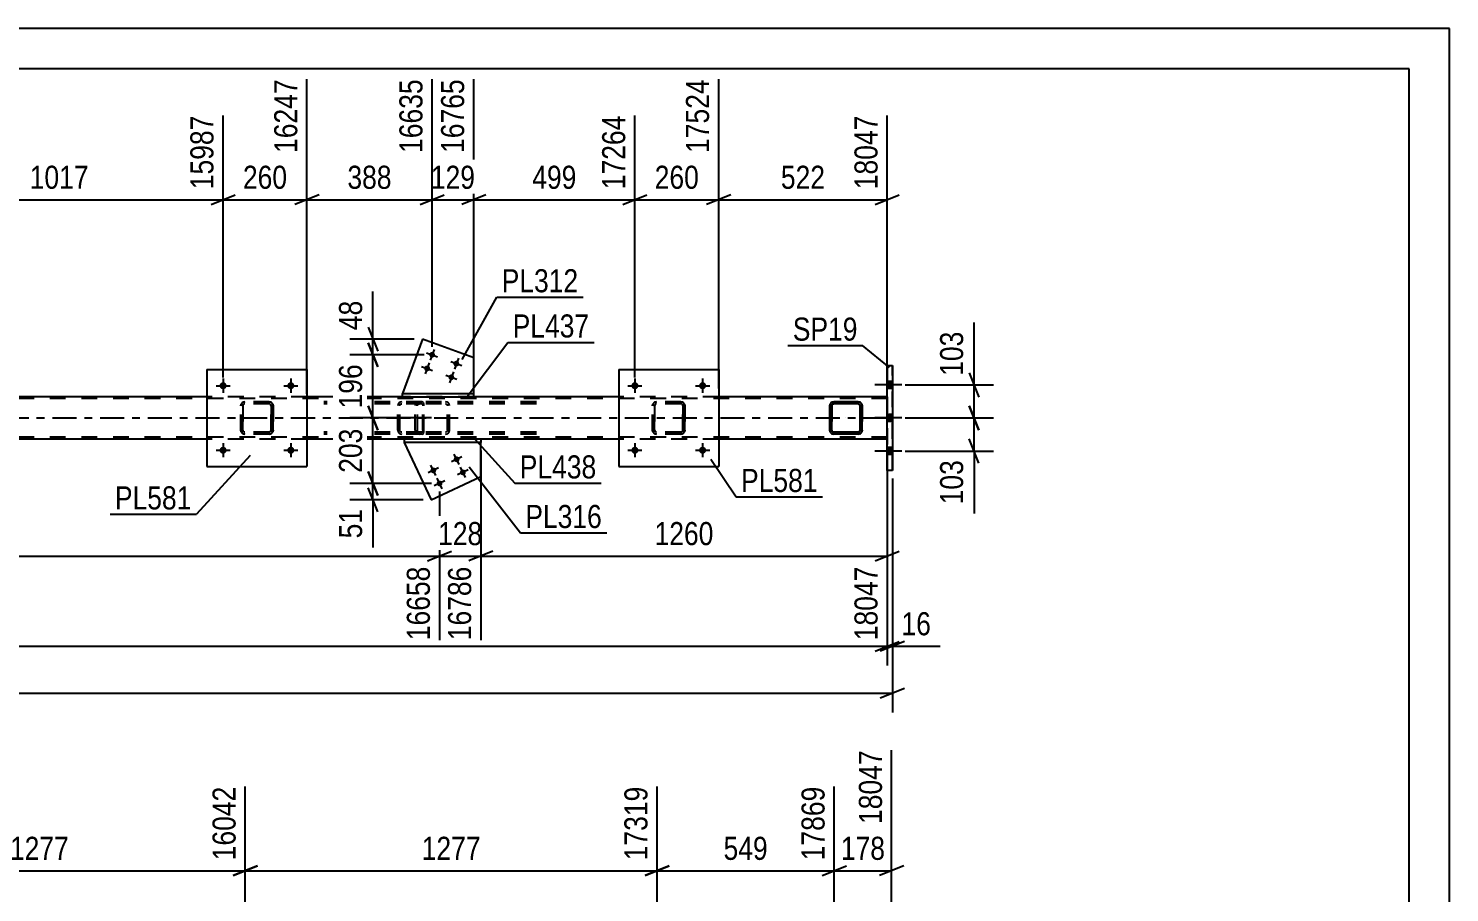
# Model space of a CAD drawing. Header units: millimetres. Extents: x 0 to 841, y 0 to 594.
# Drawn here: x 664.7 to 841, y 486.8 to 594 of the extents above; entities that cross this region are included whole.
import ezdxf

# ---------------------------------------------------------------- set-up
doc = ezdxf.new("R2010")
doc.units = ezdxf.units.MM
doc.linetypes.add('DXK_LINE_DOT2', pattern=[3.9198, 1.9599, -1.9599])
doc.linetypes.add('DXK_LINE_DOT3', pattern=[5.9187, 2.979, -0.9799, 0.9799, -0.9799])
doc.styles.add('Arial Narrow', font='ARIALN.TTF', dxfattribs={"height": 0.2})

# ---------------------------------------------------------------- blocks, each defined once
blk = doc.blocks.new('Unknown-318887959-1135')
at = {"color": 5, "linetype": 'Continuous'}
for p, q in [((841, 594), (0, 594)), ((841, 0), (841, 594)), ((836, 589), (5, 589)), ((836, 5), (836, 589))]:
    blk.add_line(p, q, dxfattribs=at)
blk = doc.blocks.new('Bolt-318887959-5600 - 5512')
at = {"linetype": 'Continuous'}
for points in [[(689.3, 549.69, -1), (688.42, 549.69, -1)], [(697.7, 549.69, -1), (696.82, 549.69, -1)]]:
    blk.add_hatch(color=1, dxfattribs=at).paths.add_polyline_path(points)
at = {"color": 1, "linetype": 'Continuous'}
for p, q in [((688.86, 550.57), (688.86, 548.81)), ((697.26, 550.57), (697.26, 548.81)), ((687.98, 549.69), (689.74, 549.69)), ((696.38, 549.69), (698.14, 549.69))]:
    blk.add_line(p, q, dxfattribs=at)
blk = doc.blocks.new('Bolt-318887959-5550 - 5512')
at = {"linetype": 'Continuous'}
for points in [[(714.61, 539.04, -1), (715.26, 539.35, -1)], [(717.5, 540.41, -1), (718.16, 540.72, -1)], [(715.38, 537.42, -1), (716.03, 537.73, -1)], [(718.28, 538.79, -1), (718.93, 539.1, -1)]]:
    blk.add_hatch(color=1, dxfattribs=at).paths.add_polyline_path(points)
at = {"color": 1, "linetype": 'Continuous'}
for p, q in [((718.14, 539.92), (717.52, 541.22)), ((715.59, 539.51), (714.29, 538.89)), ((715.25, 538.55), (714.63, 539.85)), ((718.48, 540.88), (717.18, 540.26)), ((718.91, 538.29), (718.29, 539.59)), ((716.36, 537.88), (715.06, 537.26)), ((716.02, 536.92), (715.4, 538.22)), ((719.25, 539.25), (717.95, 538.63))]:
    blk.add_line(p, q, dxfattribs=at)
blk = doc.blocks.new('Part-318887959-5523 - 5512')
at = {"color": 2, "linetype": 'Continuous'}
for p, q in [((635.78, 548.33), (608.5, 548.33)), ((686.86, 548.33), (648.18, 548.33)), ((711.12, 548.33), (699.26, 548.33)), ((737.94, 548.33), (719.96, 548.33)), ((771.24, 548.33), (750.34, 548.33)), ((635.78, 543.05), (608.5, 543.05)), ((686.86, 543.05), (648.18, 543.05)), ((711.31, 543.05), (699.26, 543.05)), ((737.94, 543.05), (720.83, 543.05)), ((771.24, 543.05), (750.34, 543.05))]:
    blk.add_line(p, q, dxfattribs=at)
at = {"color": 7, "linetype": 'DXK_LINE_DOT2'}
for p, q in [((608.5, 543.05), (608.5, 548.33)), ((648.18, 548.33), (635.78, 548.33)), ((699.26, 548.33), (686.86, 548.33)), ((719.96, 548.33), (711.12, 548.33)), ((750.34, 548.33), (737.94, 548.33)), ((771.24, 543.05), (771.24, 548.33)), ((771.24, 548.33), (771.24, 548.33)), ((771.24, 548.33), (771.24, 543.05)), ((771.24, 548.09), (608.5, 548.09)), ((771.24, 548.09), (771.24, 548.09)), ((771.24, 543.29), (608.5, 543.29)), ((648.18, 543.05), (635.78, 543.05)), ((699.26, 543.05), (686.86, 543.05)), ((720.83, 543.05), (711.31, 543.05)), ((750.34, 543.05), (737.94, 543.05)), ((771.24, 543.29), (771.24, 543.29)), ((771.24, 543.05), (771.24, 543.05))]:
    blk.add_line(p, q, dxfattribs=at)
at = {"color": 7, "linetype": 'DXK_LINE_DOT3'}
blk.add_line((608.5, 545.69), (771.24, 545.69), dxfattribs=at)
blk = doc.blocks.new('Part-318887959-5549 - 5512')
at = {"color": 2, "linetype": 'Continuous'}
for p, q in [((737.94, 551.69), (737.94, 539.69)), ((737.94, 551.69), (750.34, 551.69)), ((750.34, 551.69), (750.34, 539.69)), ((737.94, 539.69), (750.34, 539.69))]:
    blk.add_line(p, q, dxfattribs=at)
blk = doc.blocks.new('Part-318887959-5555 - 5512')
at = {"color": 2, "linetype": 'Continuous'}
for p, q in [((720.83, 543.05), (711.31, 543.05)), ((711.31, 543.05), (711.31, 542.65)), ((720.83, 543.05), (720.83, 542.65)), ((720.83, 542.65), (711.31, 542.65))]:
    blk.add_line(p, q, dxfattribs=at)
blk = doc.blocks.new('Part-318887959-5560 - 5512')
at = {"color": 2, "linetype": 'Continuous'}
for p, q in [((711.31, 542.65), (714.68, 535.54)), ((720.83, 538.45), (720.83, 542.65)), ((714.68, 535.54), (720.83, 538.45))]:
    blk.add_line(p, q, dxfattribs=at)
at = {"color": 7, "linetype": 'DXK_LINE_DOT2'}
blk.add_line((720.83, 542.65), (711.31, 542.65), dxfattribs=at)
blk = doc.blocks.new('Bolt-318887959-5561 - 5512')
at = {"linetype": 'Continuous'}
for points in [[(715.12, 553.4, -1), (714.45, 553.65, -1)], [(714.51, 551.71, -1), (713.83, 551.96, -1)], [(718.13, 552.31, -1), (717.45, 552.55, -1)], [(717.51, 550.62, -1), (716.84, 550.86, -1)]]:
    blk.add_hatch(color=1, dxfattribs=at).paths.add_polyline_path(points)
at = {"color": 1, "linetype": 'Continuous'}
for p, q in [((714.11, 553.77), (715.46, 553.28)), ((715.03, 554.2), (714.54, 552.85)), ((713.49, 552.08), (714.85, 551.59)), ((714.42, 552.51), (713.92, 551.16)), ((717.12, 552.68), (718.47, 552.18)), ((718.04, 553.11), (717.55, 551.75)), ((716.5, 550.99), (717.85, 550.49)), ((717.42, 551.42), (716.93, 550.06))]:
    blk.add_line(p, q, dxfattribs=at)
blk = doc.blocks.new('Part-318887959-5683 - 5512')
at = {"color": 2, "linetype": 'Continuous'}
for p, q in [((711.12, 548.33), (711.12, 548.73)), ((711.12, 548.73), (719.96, 548.73)), ((711.12, 548.33), (719.96, 548.33)), ((719.96, 548.33), (719.96, 548.73))]:
    blk.add_line(p, q, dxfattribs=at)
blk = doc.blocks.new('Part-318887959-5566 - 5512')
at = {"color": 2, "linetype": 'Continuous'}
for p, q in [((713.58, 555.46), (711.12, 548.73)), ((719.96, 553.13), (713.58, 555.46)), ((719.96, 548.73), (719.96, 553.13))]:
    blk.add_line(p, q, dxfattribs=at)
at = {"color": 7, "linetype": 'DXK_LINE_DOT2'}
blk.add_line((711.12, 548.73), (719.96, 548.73), dxfattribs=at)
blk = doc.blocks.new('Part-318887959-5715 - 5512')
at = {"color": 2, "linetype": 'Continuous'}
for p, q in [((771.24, 552.19), (771.24, 552.19)), ((771.24, 552.19), (771.88, 552.19)), ((771.24, 539.19), (771.24, 552.19)), ((771.88, 552.19), (771.88, 539.19)), ((771.24, 539.19), (771.24, 539.19)), ((771.88, 539.19), (771.24, 539.19))]:
    blk.add_line(p, q, dxfattribs=at)
at = {"color": 7, "linetype": 'DXK_LINE_DOT2'}
for p, q in [((771.24, 552.19), (771.24, 539.19)), ((771.88, 539.19), (771.88, 552.19))]:
    blk.add_line(p, q, dxfattribs=at)
blk = doc.blocks.new('Bolt-318887959-5601 - 5512')
at = {"linetype": 'Continuous'}
for points in [[(689.3, 541.69, -1), (688.42, 541.69, -1)], [(697.7, 541.69, -1), (696.82, 541.69, -1)]]:
    blk.add_hatch(color=1, dxfattribs=at).paths.add_polyline_path(points)
at = {"color": 1, "linetype": 'Continuous'}
for p, q in [((687.98, 541.69), (689.74, 541.69)), ((688.86, 542.57), (688.86, 540.81)), ((696.38, 541.69), (698.14, 541.69)), ((697.26, 542.57), (697.26, 540.81))]:
    blk.add_line(p, q, dxfattribs=at)
blk = doc.blocks.new('Bolt-318887959-5606 - 5512')
at = {"linetype": 'Continuous'}
for points in [[(740.38, 549.69, -1), (739.5, 549.69, -1)], [(748.78, 549.69, -1), (747.9, 549.69, -1)]]:
    blk.add_hatch(color=1, dxfattribs=at).paths.add_polyline_path(points)
at = {"color": 1, "linetype": 'Continuous'}
for p, q in [((739.94, 550.57), (739.94, 548.81)), ((748.34, 550.57), (748.34, 548.81)), ((739.06, 549.69), (740.82, 549.69)), ((747.46, 549.69), (749.22, 549.69))]:
    blk.add_line(p, q, dxfattribs=at)
blk = doc.blocks.new('Bolt-318887959-5607 - 5512')
at = {"linetype": 'Continuous'}
for points in [[(740.38, 541.69, -1), (739.5, 541.69, -1)], [(748.78, 541.69, -1), (747.9, 541.69, -1)]]:
    blk.add_hatch(color=1, dxfattribs=at).paths.add_polyline_path(points)
at = {"color": 1, "linetype": 'Continuous'}
for p, q in [((739.06, 541.69), (740.82, 541.69)), ((739.94, 542.57), (739.94, 540.81)), ((747.46, 541.69), (749.22, 541.69)), ((748.34, 542.57), (748.34, 540.81))]:
    blk.add_line(p, q, dxfattribs=at)
blk = doc.blocks.new('Part-318887959-5660 - 5512')
at = {"color": 7, "linetype": 'DXK_LINE_DOT2'}
for p, q in [((742.14, 547.21), (742.18, 547.4)), ((742.18, 547.4), (742.14, 547.21)), ((742.14, 544.17), (742.14, 547.21)), ((742.14, 547.21), (742.14, 547.21)), ((742.14, 544.17), (742.14, 547.21)), ((742.38, 547.21), (742.4, 547.3)), ((742.4, 547.3), (742.38, 547.21)), ((742.38, 544.17), (742.38, 547.21)), ((742.38, 547.21), (742.38, 547.21)), ((742.38, 547.21), (742.38, 544.17)), ((742.4, 547.3), (742.45, 547.38)), ((742.45, 547.38), (742.4, 547.3)), ((742.44, 547.66), (742.62, 547.69)), ((742.62, 547.69), (742.44, 547.66)), ((742.53, 547.43), (742.45, 547.38)), ((742.62, 547.45), (742.53, 547.43)), ((745.66, 547.69), (742.62, 547.69)), ((745.66, 547.45), (742.62, 547.45)), ((745.66, 547.69), (745.85, 547.66)), ((745.85, 547.66), (745.66, 547.69)), ((745.75, 547.43), (745.66, 547.45)), ((745.75, 547.43), (745.83, 547.38)), ((745.83, 547.38), (745.88, 547.3)), ((745.88, 547.3), (745.83, 547.38)), ((745.88, 547.3), (745.9, 547.21)), ((745.9, 547.21), (745.88, 547.3)), ((745.9, 544.17), (745.9, 547.21)), ((745.9, 547.21), (745.9, 547.21)), ((745.9, 547.21), (745.9, 544.17)), ((746.11, 547.4), (746.14, 547.21)), ((746.14, 547.21), (746.11, 547.4)), ((746.14, 544.17), (746.14, 547.21)), ((746.14, 547.21), (746.14, 547.21)), ((746.14, 547.21), (746.14, 544.17)), ((742.14, 544.17), (742.14, 544.17)), ((742.18, 543.99), (742.14, 544.17)), ((742.14, 544.17), (742.18, 543.99)), ((742.38, 544.17), (742.38, 544.17)), ((742.4, 544.08), (742.38, 544.17)), ((742.38, 544.17), (742.4, 544.08)), ((742.45, 544), (742.4, 544.08)), ((742.4, 544.08), (742.45, 544)), ((742.62, 543.69), (742.44, 543.73)), ((742.44, 543.73), (742.62, 543.69)), ((742.53, 543.95), (742.45, 544)), ((742.62, 543.93), (742.53, 543.95)), ((745.66, 543.93), (742.62, 543.93)), ((745.66, 543.69), (742.62, 543.69)), ((745.75, 543.95), (745.66, 543.93)), ((745.85, 543.73), (745.66, 543.69)), ((745.66, 543.69), (745.85, 543.73)), ((745.83, 544), (745.75, 543.95)), ((745.88, 544.08), (745.83, 544)), ((745.83, 544), (745.88, 544.08)), ((745.9, 544.17), (745.88, 544.08)), ((745.88, 544.08), (745.9, 544.17)), ((745.9, 544.17), (745.9, 544.17)), ((746.14, 544.17), (746.11, 543.99)), ((746.11, 543.99), (746.14, 544.17)), ((746.14, 544.17), (746.14, 544.17))]:
    blk.add_line(p, q, dxfattribs=at)
for centre, start, end in [((742.62, 547.21), 112.5, 157.5), ((742.62, 547.21), 112.5, 157.5), ((745.66, 547.21), 22.5, 67.5), ((745.66, 547.21), 22.5, 67.5), ((742.62, 544.17), 202.5, 247.5), ((742.62, 544.17), 202.5, 247.5), ((745.66, 544.17), 292.5, 337.5), ((745.66, 544.17), 292.5, 337.5)]:
    blk.add_arc(centre, 0.48, start, end, dxfattribs=at)
blk = doc.blocks.new('Part-318887959-5665 - 5512')
at = {"color": 2, "linetype": 'Continuous'}
for p, q in [((686.86, 551.69), (686.86, 539.69)), ((686.86, 551.69), (699.26, 551.69)), ((699.26, 551.69), (699.26, 539.69)), ((686.86, 539.69), (699.26, 539.69))]:
    blk.add_line(p, q, dxfattribs=at)
blk = doc.blocks.new('Part-318887959-5666 - 5512')
at = {"color": 7, "linetype": 'DXK_LINE_DOT2'}
for p, q in [((691.06, 547.21), (691.1, 547.4)), ((691.1, 547.4), (691.06, 547.21)), ((691.06, 544.17), (691.06, 547.21)), ((691.06, 547.21), (691.06, 547.21)), ((691.06, 544.17), (691.06, 547.21)), ((691.3, 547.21), (691.32, 547.3)), ((691.32, 547.3), (691.3, 547.21)), ((691.3, 544.17), (691.3, 547.21)), ((691.3, 547.21), (691.3, 547.21)), ((691.3, 547.21), (691.3, 544.17)), ((691.32, 547.3), (691.37, 547.38)), ((691.37, 547.38), (691.32, 547.3)), ((691.36, 547.66), (691.54, 547.69)), ((691.54, 547.69), (691.36, 547.66)), ((691.45, 547.43), (691.37, 547.38)), ((691.54, 547.45), (691.45, 547.43)), ((694.58, 547.69), (691.54, 547.69)), ((694.58, 547.45), (691.54, 547.45)), ((694.58, 547.69), (694.77, 547.66)), ((694.77, 547.66), (694.58, 547.69)), ((694.67, 547.43), (694.58, 547.45)), ((694.67, 547.43), (694.75, 547.38)), ((694.75, 547.38), (694.8, 547.3)), ((694.8, 547.3), (694.75, 547.38)), ((694.8, 547.3), (694.82, 547.21)), ((694.82, 547.21), (694.8, 547.3)), ((694.82, 544.17), (694.82, 547.21)), ((694.82, 547.21), (694.82, 547.21)), ((694.82, 547.21), (694.82, 544.17)), ((695.03, 547.4), (695.06, 547.21)), ((695.06, 547.21), (695.03, 547.4)), ((695.06, 544.17), (695.06, 547.21)), ((695.06, 547.21), (695.06, 547.21)), ((695.06, 547.21), (695.06, 544.17)), ((691.06, 544.17), (691.06, 544.17)), ((691.1, 543.99), (691.06, 544.17)), ((691.06, 544.17), (691.1, 543.99)), ((691.3, 544.17), (691.3, 544.17)), ((691.32, 544.08), (691.3, 544.17)), ((691.3, 544.17), (691.32, 544.08)), ((691.37, 544), (691.32, 544.08)), ((691.32, 544.08), (691.37, 544)), ((691.54, 543.69), (691.36, 543.73)), ((691.36, 543.73), (691.54, 543.69)), ((691.45, 543.95), (691.37, 544)), ((691.54, 543.93), (691.45, 543.95)), ((694.58, 543.93), (691.54, 543.93)), ((694.58, 543.69), (691.54, 543.69)), ((694.67, 543.95), (694.58, 543.93)), ((694.77, 543.73), (694.58, 543.69)), ((694.58, 543.69), (694.77, 543.73)), ((694.75, 544), (694.67, 543.95)), ((694.8, 544.08), (694.75, 544)), ((694.75, 544), (694.8, 544.08)), ((694.82, 544.17), (694.8, 544.08)), ((694.8, 544.08), (694.82, 544.17)), ((694.82, 544.17), (694.82, 544.17)), ((695.06, 544.17), (695.03, 543.99)), ((695.03, 543.99), (695.06, 544.17)), ((695.06, 544.17), (695.06, 544.17))]:
    blk.add_line(p, q, dxfattribs=at)
at = {"color": 7, "linetype": 'DXK_LINE_DOT3'}
blk.add_line((693.06, 545.69), (693.06, 545.69), dxfattribs=at)
at = {"color": 7, "linetype": 'DXK_LINE_DOT2'}
for centre, start, end in [((691.54, 547.21), 112.5, 157.5), ((691.54, 547.21), 112.5, 157.5), ((694.58, 547.21), 22.5, 67.5), ((694.58, 547.21), 22.5, 67.5), ((691.54, 544.17), 202.5, 247.5), ((691.54, 544.17), 202.5, 247.5), ((694.58, 544.17), 292.5, 337.5), ((694.58, 544.17), 292.5, 337.5)]:
    blk.add_arc(centre, 0.48, start, end, dxfattribs=at)
blk = doc.blocks.new('Part-318887959-5684 - 5512')
at = {"color": 2, "linetype": 'Continuous'}
for p, q in [((764.16, 547.39), (764.12, 547.21)), ((764.12, 544.17), (764.12, 547.21)), ((764.12, 547.21), (764.12, 547.21)), ((764.36, 547.21), (764.38, 547.3)), ((764.36, 544.17), (764.36, 547.21)), ((764.36, 547.21), (764.36, 547.21)), ((764.38, 547.3), (764.43, 547.38)), ((764.6, 547.69), (764.41, 547.65)), ((764.43, 547.38), (764.51, 547.43)), ((764.51, 547.43), (764.6, 547.45)), ((767.64, 547.69), (764.6, 547.69)), ((767.64, 547.45), (764.6, 547.45)), ((767.82, 547.65), (767.64, 547.69)), ((767.64, 547.45), (767.73, 547.43)), ((767.73, 547.43), (767.81, 547.38)), ((767.81, 547.38), (767.86, 547.3)), ((767.86, 547.3), (767.88, 547.21)), ((767.88, 544.17), (767.88, 547.21)), ((767.88, 547.21), (767.88, 547.21)), ((768.12, 547.21), (768.08, 547.39)), ((768.12, 544.17), (768.12, 547.21)), ((768.12, 547.21), (768.12, 547.21)), ((764.12, 544.17), (764.12, 544.17)), ((764.12, 544.17), (764.16, 543.98)), ((764.36, 544.17), (764.36, 544.17)), ((764.38, 544.07), (764.36, 544.17)), ((764.43, 544), (764.38, 544.07)), ((764.41, 543.72), (764.6, 543.69)), ((764.51, 543.95), (764.43, 544)), ((764.6, 543.93), (764.51, 543.95)), ((767.64, 543.93), (764.6, 543.93)), ((767.64, 543.69), (764.6, 543.69)), ((767.73, 543.95), (767.64, 543.93)), ((767.64, 543.69), (767.82, 543.72)), ((767.81, 544), (767.73, 543.95)), ((767.86, 544.07), (767.81, 544)), ((767.88, 544.17), (767.86, 544.07)), ((767.88, 544.17), (767.88, 544.17)), ((768.08, 543.98), (768.12, 544.17)), ((768.12, 544.17), (768.12, 544.17))]:
    blk.add_line(p, q, dxfattribs=at)
at = {"color": 7, "linetype": 'DXK_LINE_DOT2'}
for p, q in [((764.12, 547.21), (764.16, 547.39)), ((764.12, 544.17), (764.12, 547.21)), ((764.38, 547.3), (764.36, 547.21)), ((764.36, 547.21), (764.36, 544.17)), ((764.43, 547.38), (764.38, 547.3)), ((764.41, 547.65), (764.6, 547.69)), ((764.51, 547.43), (764.43, 547.38)), ((764.51, 547.43), (764.51, 547.43)), ((767.64, 547.69), (767.82, 547.65)), ((767.64, 547.45), (767.64, 547.45)), ((767.81, 547.38), (767.73, 547.43)), ((767.86, 547.3), (767.81, 547.38)), ((767.88, 547.21), (767.86, 547.3)), ((767.88, 547.21), (767.88, 544.17)), ((768.08, 547.39), (768.12, 547.21)), ((768.12, 547.21), (768.12, 544.17)), ((764.16, 543.98), (764.12, 544.17)), ((764.36, 544.17), (764.38, 544.07)), ((764.38, 544.07), (764.43, 544)), ((764.6, 543.69), (764.41, 543.72)), ((764.43, 544), (764.51, 543.95)), ((764.51, 543.95), (764.51, 543.95)), ((767.64, 543.93), (767.64, 543.93)), ((767.82, 543.72), (767.64, 543.69)), ((767.73, 543.95), (767.81, 544)), ((767.81, 544), (767.86, 544.07)), ((767.86, 544.07), (767.88, 544.17)), ((768.12, 544.17), (768.08, 543.98))]:
    blk.add_line(p, q, dxfattribs=at)
at = {"color": 7, "linetype": 'DXK_LINE_DOT3'}
blk.add_line((766.12, 545.69), (766.12, 545.69), dxfattribs=at)
at = {"color": 2, "linetype": 'Continuous'}
for centre, start, end in [((764.6, 547.21), 112.5, 157.5), ((767.64, 547.21), 22.5, 67.5), ((764.6, 544.17), 202.5, 247.5), ((767.64, 544.17), 292.5, 337.5)]:
    blk.add_arc(centre, 0.48, start, end, dxfattribs=at)
at = {"color": 7, "linetype": 'DXK_LINE_DOT2'}
for centre, start, end in [((764.6, 547.21), 112.5, 157.5), ((767.64, 547.21), 22.5, 67.5), ((764.6, 544.17), 202.5, 247.5), ((767.64, 544.17), 292.5, 337.5)]:
    blk.add_arc(centre, 0.48, start, end, dxfattribs=at)
blk = doc.blocks.new('Part-318887959-5729 - 5512')
at = {"color": 7, "linetype": 'DXK_LINE_DOT2'}
for p, q in [((713.51, 547.69), (701.36, 547.69)), ((713.51, 547.45), (701.36, 547.45)), ((710.56, 547.4), (710.52, 547.21)), ((710.52, 544.17), (710.52, 547.21)), ((710.77, 547.21), (710.79, 547.3)), ((710.77, 544.17), (710.77, 547.21)), ((710.79, 547.3), (710.84, 547.38)), ((711.02, 547.69), (710.83, 547.66)), ((710.84, 547.38), (710.93, 547.43)), ((710.93, 547.43), (711.02, 547.45)), ((712.7, 547.45), (712.7, 547.69)), ((713.62, 547.66), (713.51, 547.69)), ((713.51, 547.45), (713.56, 547.43)), ((713.56, 547.43), (713.61, 547.38)), ((713.61, 547.38), (713.64, 547.3)), ((713.7, 547.55), (713.62, 547.66)), ((713.64, 547.3), (713.65, 547.21)), ((713.65, 544.17), (713.65, 547.21)), ((713.76, 547.4), (713.7, 547.55)), ((713.78, 547.21), (713.76, 547.4)), ((713.78, 544.17), (713.78, 547.21)), ((713.51, 543.93), (701.36, 543.93)), ((713.51, 543.69), (701.36, 543.69)), ((710.52, 544.17), (710.56, 543.99)), ((710.79, 544.08), (710.77, 544.17)), ((710.84, 544), (710.79, 544.08)), ((710.83, 543.73), (711.02, 543.69)), ((710.93, 543.95), (710.84, 544)), ((711.02, 543.93), (710.93, 543.95)), ((712.7, 543.69), (712.7, 543.93)), ((713.56, 543.95), (713.51, 543.93)), ((713.51, 543.69), (713.62, 543.73)), ((713.61, 544), (713.56, 543.95)), ((713.64, 544.08), (713.61, 544)), ((713.62, 543.73), (713.7, 543.83)), ((713.65, 544.17), (713.64, 544.08)), ((713.7, 543.83), (713.76, 543.99)), ((713.76, 543.99), (713.78, 544.17))]:
    blk.add_line(p, q, dxfattribs=at)
for centre, start, end in [((711.01, 547.2), 111.1941, 156.1506), ((711.01, 544.19), 203.8494, 248.8059)]:
    blk.add_arc(centre, 0.492, start, end, dxfattribs=at)
blk = doc.blocks.new('Part-318887959-5731 - 5512')
at = {"color": 7, "linetype": 'DXK_LINE_DOT2'}
for p, q in [((712.74, 547.4), (712.7, 547.21)), ((712.7, 544.17), (712.7, 547.21)), ((712.96, 547.21), (712.98, 547.3)), ((712.96, 544.17), (712.96, 547.21)), ((712.98, 547.3), (713.03, 547.38)), ((713.21, 547.69), (713.02, 547.66)), ((713.03, 547.38), (713.11, 547.43)), ((713.11, 547.43), (713.21, 547.45)), ((727.73, 547.69), (713.21, 547.69)), ((727.73, 547.45), (713.21, 547.45)), ((716.64, 547.66), (716.45, 547.69)), ((716.45, 547.45), (716.55, 547.43)), ((716.55, 547.43), (716.63, 547.38)), ((716.63, 547.38), (716.68, 547.3)), ((716.68, 547.3), (716.7, 547.21)), ((716.7, 544.17), (716.7, 547.21)), ((716.96, 547.21), (716.92, 547.4)), ((716.96, 544.17), (716.96, 547.21)), ((712.7, 544.17), (712.74, 543.99)), ((712.98, 544.08), (712.96, 544.17)), ((713.03, 544), (712.98, 544.08)), ((713.02, 543.73), (713.21, 543.69)), ((713.11, 543.95), (713.03, 544)), ((713.21, 543.93), (713.11, 543.95)), ((727.73, 543.93), (713.21, 543.93)), ((727.73, 543.69), (713.21, 543.69)), ((716.55, 543.95), (716.45, 543.93)), ((716.45, 543.69), (716.64, 543.73)), ((716.63, 544), (716.55, 543.95)), ((716.68, 544.08), (716.63, 544)), ((716.7, 544.17), (716.68, 544.08)), ((716.92, 543.99), (716.96, 544.17))]:
    blk.add_line(p, q, dxfattribs=at)
for centre, start, end in [((713.19, 547.19), 110.7583, 155.68), ((716.47, 547.19), 24.32, 69.2417), ((713.19, 544.19), 204.32, 249.2417), ((716.47, 544.19), 290.7583, 335.68)]:
    blk.add_arc(centre, 0.496, start, end, dxfattribs=at)
blk = doc.blocks.new('Bolt-318887959-5775 - 5512')
at = {"linetype": 'Continuous'}
for points in [[(771.88, 549.35), (771.88, 550.23), (771.24, 550.23), (771.24, 549.35)], [(771.88, 549.35), (771.88, 550.23), (771.24, 550.23), (771.24, 549.35)], [(771.88, 549.35), (771.88, 550.23), (771.24, 550.23), (771.24, 549.35)], [(771.88, 545.25), (771.88, 546.13), (771.24, 546.13), (771.24, 545.25)], [(771.88, 545.25), (771.88, 546.13), (771.24, 546.13), (771.24, 545.25)], [(771.88, 541.15), (771.88, 542.03), (771.24, 542.03), (771.24, 541.15)], [(771.88, 541.15), (771.88, 542.03), (771.24, 542.03), (771.24, 541.15)], [(771.88, 541.15), (771.88, 542.03), (771.24, 542.03), (771.24, 541.15)]]:
    blk.add_hatch(color=1, dxfattribs=at).paths.add_polyline_path(points)
at = {"color": 1, "linetype": 'Continuous'}
for p, q in [((771.88, 550.23), (771.24, 550.23)), ((771.88, 550.23), (771.24, 550.23)), ((771.88, 550.23), (771.24, 550.23)), ((773.04, 549.79), (769.72, 549.79)), ((773.04, 549.79), (769.72, 549.79)), ((773.04, 549.79), (769.72, 549.79)), ((771.88, 549.35), (771.24, 549.35)), ((771.88, 549.35), (771.24, 549.35)), ((771.88, 549.35), (771.24, 549.35)), ((773.04, 545.69), (769.72, 545.69)), ((773.04, 545.69), (769.72, 545.69)), ((771.88, 546.13), (771.24, 546.13)), ((771.88, 546.13), (771.24, 546.13)), ((771.88, 545.25), (771.24, 545.25)), ((771.88, 545.25), (771.24, 545.25)), ((773.04, 541.59), (769.72, 541.59)), ((773.04, 541.59), (769.72, 541.59)), ((773.04, 541.59), (769.72, 541.59)), ((771.88, 542.03), (771.24, 542.03)), ((771.88, 542.03), (771.24, 542.03)), ((771.88, 542.03), (771.24, 542.03)), ((771.88, 541.15), (771.24, 541.15)), ((771.88, 541.15), (771.24, 541.15)), ((771.88, 541.15), (771.24, 541.15))]:
    blk.add_line(p, q, dxfattribs=at)
blk = doc.blocks.new('StraightDimension-318887959-17046 - 5512')
at = {"color": 7, "linetype": 'Continuous'}
for p, q in [((648.18, 548.69), (648.18, 587.7)), ((688.86, 550.69), (688.86, 583.2)), ((649.68, 573.36), (646.68, 572.16)), ((687.36, 572.16), (690.36, 573.36)), ((648.18, 572.76), (688.86, 572.76))]:
    blk.add_line(p, q, dxfattribs=at)
at = {"color": 0, "linetype": 'Continuous'}
blk.add_wipeout([(688.26, 583.8), (684.06, 583.8), (684.06, 573.46), (688.26, 573.46)], dxfattribs=at)
at = {"color": 0}
blk.add_wipeout([(672.78, 573.51), (672.78, 577.71), (664.27, 577.71), (664.27, 573.51)], dxfattribs=at)
at = {"color": 3, "linetype": 'Continuous', "style": 'Arial Narrow'}
blk.add_text('15987', height=2.863, rotation=90.0002, dxfattribs=at).set_placement((687.66, 574.06))
at = {"color": 3, "style": 'Arial Narrow'}
blk.add_text('1017', height=2.863, dxfattribs=at).set_placement((664.87, 574.11))
blk = doc.blocks.new('StraightDimension-318887959-17041 - 5512')
at = {"color": 7, "linetype": 'Continuous'}
for p, q in [((750.34, 549.33), (750.34, 587.7)), ((739.94, 550.69), (739.94, 583.2)), ((738.44, 572.16), (741.44, 573.36)), ((751.84, 573.36), (748.84, 572.16)), ((739.94, 572.76), (750.34, 572.76))]:
    blk.add_line(p, q, dxfattribs=at)
at = {"color": 0}
blk.add_wipeout([(748.48, 573.51), (748.48, 577.71), (741.8, 577.71), (741.8, 573.51)], dxfattribs=at)
at = {"color": 3, "style": 'Arial Narrow'}
blk.add_text('260', height=2.863, dxfattribs=at).set_placement((742.4, 574.11))
at = {"color": 0, "linetype": 'Continuous'}
blk.add_wipeout([(749.74, 588.3), (745.54, 588.3), (745.54, 577.96), (749.74, 577.96)], dxfattribs=at)
at = {"color": 3, "linetype": 'Continuous', "style": 'Arial Narrow'}
blk.add_text('17524', height=2.863, rotation=90.0002, dxfattribs=at).set_placement((749.14, 578.56))
blk = doc.blocks.new('StraightDimension-318887959-6436 - 5512')
at = {"color": 7, "linetype": 'Continuous'}
for p, q in [((771.24, 538.19), (771.24, 514.99)), ((771.88, 538.19), (771.88, 514.99)), ((769.74, 516.79), (772.74, 517.99)), ((773.38, 517.99), (770.38, 516.79)), ((771.24, 517.39), (771.88, 517.39))]:
    blk.add_line(p, q, dxfattribs=at)
at = {"color": 0}
blk.add_wipeout([(777.26, 518.14), (777.26, 522.34), (772.41, 522.34), (772.41, 518.14)], dxfattribs=at)
at = {"color": 7, "linetype": 'Continuous'}
blk.add_line((771.88, 517.39), (777.79, 517.39), dxfattribs=at)
blk.add_line((771.88, 517.39), (777.79, 517.39), dxfattribs=at)
at = {"color": 3, "style": 'Arial Narrow'}
blk.add_text('16', height=2.863, dxfattribs=at).set_placement((773.01, 518.74))
blk = doc.blocks.new('StraightDimension-318887959-6446 - 5512')
at = {"color": 7, "linetype": 'Continuous'}
for p, q in [((771.24, 538.19), (771.24, 514.99)), ((64.78, 517.39), (771.24, 517.39)), ((769.74, 516.79), (772.74, 517.99))]:
    blk.add_line(p, q, dxfattribs=at)
blk = doc.blocks.new('StraightDimension-318887959-6467 - 5512')
at = {"color": 7, "linetype": 'Continuous'}
for p, q in [((771.88, 538.19), (771.88, 509.17)), ((64.14, 511.57), (771.88, 511.57)), ((770.38, 510.97), (773.38, 512.17))]:
    blk.add_line(p, q, dxfattribs=at)
blk = doc.blocks.new('StraightDimension-318887959-6478 - 5512')
at = {"color": 7, "linetype": 'Continuous'}
for p, q in [((781.41, 551.29), (782.61, 548.29)), ((773.48, 549.79), (784.41, 549.79)), ((782.01, 545.69), (782.01, 549.79)), ((782.61, 544.19), (781.41, 547.19)), ((773.48, 545.69), (784.41, 545.69))]:
    blk.add_line(p, q, dxfattribs=at)
at = {"color": 0}
blk.add_wipeout([(781.26, 557), (777.06, 557), (777.06, 550.32), (781.26, 550.32)], dxfattribs=at)
at = {"color": 7, "linetype": 'Continuous'}
blk.add_line((782.01, 549.79), (782.01, 557.53), dxfattribs=at)
blk.add_line((782.01, 549.79), (782.01, 557.53), dxfattribs=at)
at = {"color": 3, "style": 'Arial Narrow'}
blk.add_text('103', height=2.863, rotation=90.0002, dxfattribs=at).set_placement((780.66, 550.92))
blk = doc.blocks.new('StraightDimension-318887959-6491 - 5512')
at = {"color": 7, "linetype": 'Continuous'}
for p, q in [((781.41, 547.19), (782.61, 544.19)), ((773.48, 545.69), (784.41, 545.69)), ((782.01, 541.59), (782.01, 545.69)), ((782.61, 540.09), (781.41, 543.09)), ((773.48, 541.59), (784.41, 541.59))]:
    blk.add_line(p, q, dxfattribs=at)
at = {"color": 0}
blk.add_wipeout([(781.26, 541.07), (777.06, 541.07), (777.06, 534.38), (781.26, 534.38)], dxfattribs=at)
at = {"color": 7, "linetype": 'Continuous'}
blk.add_line((782.01, 541.59), (782.01, 533.86), dxfattribs=at)
blk.add_line((782.01, 541.59), (782.01, 533.86), dxfattribs=at)
at = {"color": 3, "style": 'Arial Narrow'}
blk.add_text('103', height=2.863, rotation=90.0002, dxfattribs=at).set_placement((780.66, 534.98))
blk = doc.blocks.new('StraightDimension-318887959-6505 - 5512')
at = {"color": 7, "linetype": 'Continuous'}
for p, q in [((715.71, 536.57), (715.71, 518.13)), ((714.21, 527.97), (717.21, 529.17)), ((64.78, 528.57), (715.71, 528.57))]:
    blk.add_line(p, q, dxfattribs=at)
at = {"color": 0, "linetype": 'Continuous'}
blk.add_wipeout([(715.11, 527.87), (710.91, 527.87), (710.91, 517.53), (715.11, 517.53)], dxfattribs=at)
at = {"color": 3, "linetype": 'Continuous', "style": 'Arial Narrow'}
blk.add_text('16658', height=2.863, rotation=90.0002, dxfattribs=at).set_placement((714.51, 518.13))
blk = doc.blocks.new('StraightDimension-318887959-6511 - 5512')
at = {"color": 7, "linetype": 'Continuous'}
for p, q in [((720.83, 541.65), (720.83, 518.13)), ((715.71, 536.57), (715.71, 518.13)), ((714.21, 527.97), (717.21, 529.17)), ((722.33, 529.17), (719.33, 527.97)), ((715.71, 528.57), (720.83, 528.57))]:
    blk.add_line(p, q, dxfattribs=at)
at = {"color": 0}
blk.add_wipeout([(721.61, 529.32), (721.61, 533.52), (714.93, 533.52), (714.93, 529.32)], dxfattribs=at)
at = {"color": 0, "linetype": 'Continuous'}
blk.add_wipeout([(720.23, 527.87), (716.03, 527.87), (716.03, 517.53), (720.23, 517.53)], dxfattribs=at)
at = {"color": 3, "style": 'Arial Narrow'}
blk.add_text('128', height=2.863, dxfattribs=at).set_placement((715.53, 529.92))
at = {"color": 3, "linetype": 'Continuous', "style": 'Arial Narrow'}
blk.add_text('16786', height=2.863, rotation=90.0002, dxfattribs=at).set_placement((719.63, 518.13))
blk = doc.blocks.new('StraightDimension-318887959-6517 - 5512')
at = {"color": 7, "linetype": 'Continuous'}
for p, q in [((720.83, 541.65), (720.83, 518.13)), ((771.24, 542.05), (771.24, 518.13)), ((722.33, 529.17), (719.33, 527.97)), ((769.74, 527.97), (772.74, 529.17)), ((720.83, 528.57), (771.24, 528.57))]:
    blk.add_line(p, q, dxfattribs=at)
at = {"color": 0}
blk.add_wipeout([(750.29, 529.32), (750.29, 533.52), (741.78, 533.52), (741.78, 529.32)], dxfattribs=at)
at = {"color": 0, "linetype": 'Continuous'}
blk.add_wipeout([(770.64, 527.87), (766.44, 527.87), (766.44, 517.53), (770.64, 517.53)], dxfattribs=at)
at = {"color": 3, "style": 'Arial Narrow'}
blk.add_text('1260', height=2.863, dxfattribs=at).set_placement((742.38, 529.92))
at = {"color": 3, "linetype": 'Continuous', "style": 'Arial Narrow'}
blk.add_text('18047', height=2.863, rotation=90.0002, dxfattribs=at).set_placement((770.04, 518.13))
blk = doc.blocks.new('StraightDimension-318887959-16966 - 5512')
at = {"color": 7, "linetype": 'Continuous'}
for p, q in [((712.58, 555.46), (704.6, 555.46)), ((706.85, 556.96), (708.05, 553.96)), ((707.45, 553.53), (707.45, 555.46)), ((708.05, 552.03), (706.85, 555.03)), ((713.79, 553.53), (704.6, 553.53))]:
    blk.add_line(p, q, dxfattribs=at)
at = {"color": 0}
blk.add_wipeout([(706.7, 560.84), (702.5, 560.84), (702.5, 555.98), (706.7, 555.98)], dxfattribs=at)
at = {"color": 7, "linetype": 'Continuous'}
blk.add_line((707.45, 555.46), (707.45, 561.36), dxfattribs=at)
blk.add_line((707.45, 555.46), (707.45, 561.36), dxfattribs=at)
at = {"color": 3, "style": 'Arial Narrow'}
blk.add_text('48', height=2.863, rotation=90.0002, dxfattribs=at).set_placement((706.1, 556.58))
blk = doc.blocks.new('StraightDimension-318887959-16967 - 5512')
at = {"color": 7, "linetype": 'Continuous'}
for p, q in [((706.85, 555.03), (708.05, 552.03)), ((713.79, 553.53), (704.6, 553.53)), ((707.45, 545.69), (707.45, 553.53)), ((708.05, 544.19), (706.85, 547.19)), ((714.71, 545.69), (704.6, 545.69))]:
    blk.add_line(p, q, dxfattribs=at)
at = {"color": 0}
blk.add_wipeout([(706.7, 552.95), (702.5, 552.95), (702.5, 546.27), (706.7, 546.27)], dxfattribs=at)
at = {"color": 3, "style": 'Arial Narrow'}
blk.add_text('196', height=2.863, rotation=90.0002, dxfattribs=at).set_placement((706.1, 546.87))
blk = doc.blocks.new('StraightDimension-318887959-16968 - 5512')
at = {"color": 7, "linetype": 'Continuous'}
for p, q in [((706.85, 547.19), (708.05, 544.19)), ((714.71, 545.69), (704.6, 545.69)), ((707.45, 537.57), (707.45, 545.69)), ((708.05, 536.07), (706.85, 539.07)), ((714.71, 537.57), (704.6, 537.57))]:
    blk.add_line(p, q, dxfattribs=at)
at = {"color": 0}
blk.add_wipeout([(706.7, 544.97), (702.5, 544.97), (702.5, 538.29), (706.7, 538.29)], dxfattribs=at)
at = {"color": 3, "style": 'Arial Narrow'}
blk.add_text('203', height=2.863, rotation=90.0002, dxfattribs=at).set_placement((706.1, 538.89))
blk = doc.blocks.new('StraightDimension-318887959-16969 - 5512')
at = {"color": 7, "linetype": 'Continuous'}
for p, q in [((706.85, 539.07), (708.05, 536.07)), ((714.71, 537.57), (704.6, 537.57)), ((708.05, 534.04), (706.85, 537.04)), ((707.45, 535.54), (707.45, 537.57)), ((713.68, 535.54), (704.6, 535.54))]:
    blk.add_line(p, q, dxfattribs=at)
at = {"color": 0}
blk.add_wipeout([(706.7, 535.01), (702.5, 535.01), (702.5, 530.16), (706.7, 530.16)], dxfattribs=at)
at = {"color": 7, "linetype": 'Continuous'}
blk.add_line((707.45, 535.54), (707.45, 529.63), dxfattribs=at)
blk.add_line((707.45, 535.54), (707.45, 529.63), dxfattribs=at)
at = {"color": 3, "style": 'Arial Narrow'}
blk.add_text('51', height=2.863, rotation=90.0002, dxfattribs=at).set_placement((706.1, 530.76))
blk = doc.blocks.new('StraightDimension-318887959-17040 - 5512')
at = {"color": 7, "linetype": 'Continuous'}
for p, q in [((750.34, 549.33), (750.34, 587.7)), ((771.24, 549.33), (771.24, 583.2)), ((751.84, 573.36), (748.84, 572.16)), ((769.74, 572.16), (772.74, 573.36)), ((750.34, 572.76), (771.24, 572.76))]:
    blk.add_line(p, q, dxfattribs=at)
at = {"color": 0, "linetype": 'Continuous'}
blk.add_wipeout([(770.64, 583.8), (766.44, 583.8), (766.44, 573.46), (770.64, 573.46)], dxfattribs=at)
at = {"color": 0}
blk.add_wipeout([(764.13, 573.51), (764.13, 577.71), (757.45, 577.71), (757.45, 573.51)], dxfattribs=at)
at = {"color": 3, "linetype": 'Continuous', "style": 'Arial Narrow'}
blk.add_text('18047', height=2.863, rotation=90.0002, dxfattribs=at).set_placement((770.04, 574.06))
at = {"color": 3, "style": 'Arial Narrow'}
blk.add_text('522', height=2.863, dxfattribs=at).set_placement((758.05, 574.11))
blk = doc.blocks.new('StraightDimension-318887959-17042 - 5512')
at = {"color": 7, "linetype": 'Continuous'}
for p, q in [((719.96, 549.73), (719.96, 587.7)), ((739.94, 550.69), (739.94, 583.2)), ((721.46, 573.36), (718.46, 572.16)), ((738.44, 572.16), (741.44, 573.36)), ((719.96, 572.76), (739.94, 572.76))]:
    blk.add_line(p, q, dxfattribs=at)
at = {"color": 0, "linetype": 'Continuous'}
blk.add_wipeout([(739.34, 583.8), (735.14, 583.8), (735.14, 573.46), (739.34, 573.46)], dxfattribs=at)
at = {"color": 0}
blk.add_wipeout([(733.3, 573.51), (733.3, 577.71), (726.61, 577.71), (726.61, 573.51)], dxfattribs=at)
at = {"color": 3, "linetype": 'Continuous', "style": 'Arial Narrow'}
blk.add_text('17264', height=2.863, rotation=90.0002, dxfattribs=at).set_placement((738.74, 574.06))
at = {"color": 3, "style": 'Arial Narrow'}
blk.add_text('499', height=2.863, dxfattribs=at).set_placement((727.21, 574.11))
blk = doc.blocks.new('StraightDimension-318887959-17043 - 5512')
at = {"color": 7, "linetype": 'Continuous'}
for p, q in [((714.79, 554.53), (714.79, 587.7)), ((719.96, 549.73), (719.96, 587.7)), ((713.29, 572.16), (716.29, 573.36)), ((721.46, 573.36), (718.46, 572.16)), ((714.79, 572.76), (719.96, 572.76))]:
    blk.add_line(p, q, dxfattribs=at)
at = {"color": 0}
blk.add_wipeout([(720.72, 573.51), (720.72, 577.71), (714.03, 577.71), (714.03, 573.51)], dxfattribs=at)
at = {"color": 3, "style": 'Arial Narrow'}
blk.add_text('129', height=2.863, dxfattribs=at).set_placement((714.63, 574.11))
at = {"color": 0, "linetype": 'Continuous'}
blk.add_wipeout([(719.36, 588.3), (715.16, 588.3), (715.16, 577.96), (719.36, 577.96)], dxfattribs=at)
at = {"color": 3, "linetype": 'Continuous', "style": 'Arial Narrow'}
blk.add_text('16765', height=2.863, rotation=90.0002, dxfattribs=at).set_placement((718.76, 578.56))
blk = doc.blocks.new('StraightDimension-318887959-17044 - 5512')
at = {"color": 7, "linetype": 'Continuous'}
for p, q in [((699.26, 548.69), (699.26, 587.7)), ((714.79, 554.53), (714.79, 587.7)), ((700.76, 573.36), (697.76, 572.16)), ((713.29, 572.16), (716.29, 573.36)), ((699.26, 572.76), (714.79, 572.76))]:
    blk.add_line(p, q, dxfattribs=at)
at = {"color": 0}
blk.add_wipeout([(710.37, 573.51), (710.37, 577.71), (703.68, 577.71), (703.68, 573.51)], dxfattribs=at)
at = {"color": 3, "style": 'Arial Narrow'}
blk.add_text('388', height=2.863, dxfattribs=at).set_placement((704.28, 574.11))
at = {"color": 0, "linetype": 'Continuous'}
blk.add_wipeout([(714.19, 588.3), (709.99, 588.3), (709.99, 577.96), (714.19, 577.96)], dxfattribs=at)
at = {"color": 3, "linetype": 'Continuous', "style": 'Arial Narrow'}
blk.add_text('16635', height=2.863, rotation=90.0002, dxfattribs=at).set_placement((713.59, 578.56))
blk = doc.blocks.new('StraightDimension-318887959-17045 - 5512')
at = {"color": 7, "linetype": 'Continuous'}
for p, q in [((699.26, 548.69), (699.26, 587.7)), ((688.86, 550.69), (688.86, 583.2)), ((687.36, 572.16), (690.36, 573.36)), ((700.76, 573.36), (697.76, 572.16)), ((688.86, 572.76), (699.26, 572.76))]:
    blk.add_line(p, q, dxfattribs=at)
at = {"color": 0}
blk.add_wipeout([(697.4, 573.51), (697.4, 577.71), (690.72, 577.71), (690.72, 573.51)], dxfattribs=at)
at = {"color": 3, "style": 'Arial Narrow'}
blk.add_text('260', height=2.863, dxfattribs=at).set_placement((691.32, 574.11))
at = {"color": 0, "linetype": 'Continuous'}
blk.add_wipeout([(698.66, 588.3), (694.46, 588.3), (694.46, 577.96), (698.66, 577.96)], dxfattribs=at)
at = {"color": 3, "linetype": 'Continuous', "style": 'Arial Narrow'}
blk.add_text('16247', height=2.863, rotation=90.0002, dxfattribs=at).set_placement((698.06, 578.56))
blk = doc.blocks.new('StraightDimension-318887959-5220 - 3653')
at = {"color": 7, "linetype": 'Continuous'}
for p, q in [((691.61, 448.38), (691.61, 499.98)), ((742.7, 447.65), (742.7, 499.98)), ((693.11, 490.14), (690.11, 488.94)), ((741.2, 488.94), (744.2, 490.14)), ((691.61, 489.54), (742.7, 489.54))]:
    blk.add_line(p, q, dxfattribs=at)
at = {"color": 0, "linetype": 'Continuous'}
blk.add_wipeout([(742.1, 500.58), (737.9, 500.58), (737.9, 490.24), (742.1, 490.24)], dxfattribs=at)
at = {"color": 0}
blk.add_wipeout([(721.41, 490.29), (721.41, 494.49), (712.9, 494.49), (712.9, 490.29)], dxfattribs=at)
at = {"color": 3, "linetype": 'Continuous', "style": 'Arial Narrow'}
blk.add_text('17319', height=2.863, rotation=90.0002, dxfattribs=at).set_placement((741.5, 490.84))
at = {"color": 3, "style": 'Arial Narrow'}
blk.add_text('1277', height=2.863, dxfattribs=at).set_placement((713.5, 490.89))
blk = doc.blocks.new('StraightDimension-318887959-5240 - 3653')
at = {"color": 7, "linetype": 'Continuous'}
for p, q in [((771.79, 440.53), (771.79, 504.48)), ((764.67, 449.33), (764.67, 499.98)), ((763.17, 488.94), (766.17, 490.14)), ((773.29, 490.14), (770.29, 488.94)), ((764.67, 489.54), (771.79, 489.54))]:
    blk.add_line(p, q, dxfattribs=at)
at = {"color": 0}
blk.add_wipeout([(771.57, 490.29), (771.57, 494.49), (764.89, 494.49), (764.89, 490.29)], dxfattribs=at)
at = {"color": 3, "style": 'Arial Narrow'}
blk.add_text('178', height=2.863, dxfattribs=at).set_placement((765.49, 490.89))
at = {"color": 0, "linetype": 'Continuous'}
blk.add_wipeout([(771.19, 505.08), (766.99, 505.08), (766.99, 494.74), (771.19, 494.74)], dxfattribs=at)
at = {"color": 3, "linetype": 'Continuous', "style": 'Arial Narrow'}
blk.add_text('18047', height=2.863, rotation=90.0002, dxfattribs=at).set_placement((770.59, 495.34))
blk = doc.blocks.new('StraightDimension-318887959-5210 - 3653')
at = {"color": 7, "linetype": 'Continuous'}
for p, q in [((640.53, 448.38), (640.53, 499.98)), ((691.61, 448.38), (691.61, 499.98)), ((642.03, 490.14), (639.03, 488.94)), ((690.11, 488.94), (693.11, 490.14)), ((640.53, 489.54), (691.61, 489.54))]:
    blk.add_line(p, q, dxfattribs=at)
at = {"color": 0, "linetype": 'Continuous'}
blk.add_wipeout([(691.01, 500.58), (686.81, 500.58), (686.81, 490.24), (691.01, 490.24)], dxfattribs=at)
at = {"color": 0}
blk.add_wipeout([(670.33, 490.29), (670.33, 494.49), (661.82, 494.49), (661.82, 490.29)], dxfattribs=at)
at = {"color": 3, "linetype": 'Continuous', "style": 'Arial Narrow'}
blk.add_text('16042', height=2.863, rotation=90.0002, dxfattribs=at).set_placement((690.41, 490.84))
at = {"color": 3, "style": 'Arial Narrow'}
blk.add_text('1277', height=2.863, dxfattribs=at).set_placement((662.42, 490.89))
blk = doc.blocks.new('StraightDimension-318887959-5230 - 3653')
at = {"color": 7, "linetype": 'Continuous'}
for p, q in [((742.7, 447.65), (742.7, 499.98)), ((764.67, 449.33), (764.67, 499.98)), ((744.2, 490.14), (741.2, 488.94)), ((763.17, 488.94), (766.17, 490.14)), ((742.7, 489.54), (764.67, 489.54))]:
    blk.add_line(p, q, dxfattribs=at)
at = {"color": 0, "linetype": 'Continuous'}
blk.add_wipeout([(764.07, 500.58), (759.87, 500.58), (759.87, 490.24), (764.07, 490.24)], dxfattribs=at)
at = {"color": 0}
blk.add_wipeout([(757.03, 490.29), (757.03, 494.49), (750.34, 494.49), (750.34, 490.29)], dxfattribs=at)
at = {"color": 3, "linetype": 'Continuous', "style": 'Arial Narrow'}
blk.add_text('17869', height=2.863, rotation=90.0002, dxfattribs=at).set_placement((763.47, 490.84))
at = {"color": 3, "style": 'Arial Narrow'}
blk.add_text('549', height=2.863, dxfattribs=at).set_placement((750.94, 490.89))
blk = doc.blocks.new('Mark-318887959-5551 - 5512')
at = {"color": 0}
blk.add_wipeout([(735.17, 538.19), (735.17, 541.19), (725.66, 541.19), (725.66, 538.19)], dxfattribs=at)
blk.add_wipeout([(735.17, 538.19), (735.17, 541.19), (725.66, 541.19), (725.66, 538.19)], dxfattribs=at)
at = {"color": 30, "linetype": 'Continuous'}
for p, q in [((720.13, 543.02), (725.06, 537.59)), ((725.06, 537.59), (735.77, 537.59))]:
    blk.add_line(p, q, dxfattribs=at)
at = {"color": 3, "style": 'Arial Narrow'}
blk.add_text('PL438', height=2.863, dxfattribs=at).set_placement((725.66, 538.19))
blk = doc.blocks.new('Mark-318887959-5545 - 5512')
at = {"color": 0}
blk.add_wipeout([(762.61, 536.51), (762.61, 539.51), (753.11, 539.51), (753.11, 536.51)], dxfattribs=at)
blk.add_wipeout([(762.61, 536.51), (762.61, 539.51), (753.11, 539.51), (753.11, 536.51)], dxfattribs=at)
at = {"color": 30, "linetype": 'Continuous'}
for p, q in [((749.38, 540.59), (752.51, 535.91)), ((752.51, 535.91), (763.21, 535.91))]:
    blk.add_line(p, q, dxfattribs=at)
at = {"color": 3, "style": 'Arial Narrow'}
blk.add_text('PL581', height=2.863, dxfattribs=at).set_placement((753.11, 536.51))
blk = doc.blocks.new('Mark-318887959-5556 - 5512')
at = {"color": 0}
blk.add_wipeout([(735.86, 532.04), (735.86, 535.04), (726.35, 535.04), (726.35, 532.04)], dxfattribs=at)
blk.add_wipeout([(735.86, 532.04), (735.86, 535.04), (726.35, 535.04), (726.35, 532.04)], dxfattribs=at)
at = {"color": 30, "linetype": 'Continuous'}
for p, q in [((719.4, 539.64), (725.75, 531.44)), ((725.75, 531.44), (736.46, 531.44))]:
    blk.add_line(p, q, dxfattribs=at)
at = {"color": 3, "style": 'Arial Narrow'}
blk.add_text('PL316', height=2.863, dxfattribs=at).set_placement((726.35, 532.04))
blk = doc.blocks.new('Mark-318887959-5562 - 5512')
at = {"color": 0}
blk.add_wipeout([(732.92, 561.28), (732.92, 564.28), (723.42, 564.28), (723.42, 561.28)], dxfattribs=at)
blk.add_wipeout([(732.92, 561.28), (732.92, 564.28), (723.42, 564.28), (723.42, 561.28)], dxfattribs=at)
at = {"color": 30, "linetype": 'Continuous'}
for p, q in [((718.52, 552.95), (722.82, 560.68)), ((722.82, 560.68), (733.52, 560.68))]:
    blk.add_line(p, q, dxfattribs=at)
at = {"color": 3, "style": 'Arial Narrow'}
blk.add_text('PL312', height=2.863, dxfattribs=at).set_placement((723.42, 561.28))
blk = doc.blocks.new('Mark-318887959-5661 - 5512')
at = {"color": 0}
blk.add_wipeout([(684.94, 534.35), (684.94, 537.35), (675.44, 537.35), (675.44, 534.35)], dxfattribs=at)
blk.add_wipeout([(684.94, 534.35), (684.94, 537.35), (675.44, 537.35), (675.44, 534.35)], dxfattribs=at)
at = {"color": 30, "linetype": 'Continuous'}
for p in [(692.22, 541.04), (674.84, 533.75)]:
    blk.add_line(p, (685.54, 533.75), dxfattribs=at)
at = {"color": 3, "style": 'Arial Narrow'}
blk.add_text('PL581', height=2.863, dxfattribs=at).set_placement((675.44, 534.35))
blk = doc.blocks.new('Mark-318887959-5679 - 5512')
at = {"color": 0}
blk.add_wipeout([(734.28, 555.67), (734.28, 558.67), (724.78, 558.67), (724.78, 555.67)], dxfattribs=at)
blk.add_wipeout([(734.28, 555.67), (734.28, 558.67), (724.78, 558.67), (724.78, 555.67)], dxfattribs=at)
at = {"color": 30, "linetype": 'Continuous'}
for p, q in [((719.13, 548.36), (724.18, 555.07)), ((724.18, 555.07), (734.88, 555.07))]:
    blk.add_line(p, q, dxfattribs=at)
at = {"color": 3, "style": 'Arial Narrow'}
blk.add_text('PL437', height=2.863, dxfattribs=at).set_placement((724.78, 555.67))
blk = doc.blocks.new('Mark-318887959-5711 - 5512')
at = {"color": 0}
blk.add_wipeout([(767.56, 555.28), (767.56, 558.28), (759.53, 558.28), (759.53, 555.28)], dxfattribs=at)
blk.add_wipeout([(767.56, 555.28), (767.56, 558.28), (759.53, 558.28), (759.53, 555.28)], dxfattribs=at)
at = {"color": 30, "linetype": 'Continuous'}
for p in [(758.93, 554.68), (771.52, 551.97)]:
    blk.add_line(p, (768.16, 554.68), dxfattribs=at)
at = {"color": 3, "style": 'Arial Narrow'}
blk.add_text('SP19', height=2.863, dxfattribs=at).set_placement((759.53, 555.28))

msp = doc.modelspace()

# ---------------------------------------------------------------- block references
for name in ['Unknown-318887959-1135', 'Part-318887959-5566 - 5512', 'Bolt-318887959-5561 - 5512', 'Part-318887959-5715 - 5512', 'Part-318887959-5665 - 5512', 'Bolt-318887959-5600 - 5512', 'Part-318887959-5549 - 5512', 'Bolt-318887959-5606 - 5512', 'Bolt-318887959-5775 - 5512', 'Part-318887959-5523 - 5512', 'Part-318887959-5683 - 5512', 'Part-318887959-5666 - 5512', 'Part-318887959-5729 - 5512', 'Part-318887959-5731 - 5512', 'Part-318887959-5660 - 5512', 'Part-318887959-5684 - 5512', 'Part-318887959-5555 - 5512', 'Bolt-318887959-5601 - 5512', 'Part-318887959-5560 - 5512', 'Bolt-318887959-5550 - 5512', 'Bolt-318887959-5607 - 5512']:
    msp.add_blockref(name, (0, 0))

# ---------------------------------------------------------------- next in the draw order: block references
for name in ['StraightDimension-318887959-17046 - 5512', 'StraightDimension-318887959-17041 - 5512', 'StraightDimension-318887959-16966 - 5512', 'StraightDimension-318887959-6478 - 5512', 'StraightDimension-318887959-6436 - 5512', 'StraightDimension-318887959-5240 - 3653', 'StraightDimension-318887959-5220 - 3653']:
    msp.add_blockref(name, (0, 0))

# ---------------------------------------------------------------- next in the draw order: block references
for name in ['StraightDimension-318887959-17042 - 5512', 'StraightDimension-318887959-17040 - 5512', 'StraightDimension-318887959-16967 - 5512', 'StraightDimension-318887959-6446 - 5512', 'StraightDimension-318887959-5210 - 3653', 'StraightDimension-318887959-5230 - 3653']:
    msp.add_blockref(name, (0, 0))

# ---------------------------------------------------------------- next in the draw order: block references
for name in ['StraightDimension-318887959-17043 - 5512', 'Mark-318887959-5711 - 5512', 'StraightDimension-318887959-6467 - 5512']:
    msp.add_blockref(name, (0, 0))

# ---------------------------------------------------------------- next in the draw order: block references
for name in ['StraightDimension-318887959-17044 - 5512', 'Mark-318887959-5562 - 5512', 'StraightDimension-318887959-6491 - 5512', 'StraightDimension-318887959-6505 - 5512']:
    msp.add_blockref(name, (0, 0))

# ---------------------------------------------------------------- next in the draw order: block references
for name in ['StraightDimension-318887959-17045 - 5512', 'Mark-318887959-5679 - 5512', 'StraightDimension-318887959-6511 - 5512', 'Mark-318887959-5661 - 5512']:
    msp.add_blockref(name, (0, 0))

# ---------------------------------------------------------------- next in the draw order: block references
for name in ['StraightDimension-318887959-16968 - 5512', 'StraightDimension-318887959-6517 - 5512']:
    msp.add_blockref(name, (0, 0))

# ---------------------------------------------------------------- next in the draw order: block references
for name in ['Mark-318887959-5551 - 5512', 'Mark-318887959-5545 - 5512', 'StraightDimension-318887959-16969 - 5512']:
    msp.add_blockref(name, (0, 0))

# ---------------------------------------------------------------- next in the draw order: block references
msp.add_blockref('Mark-318887959-5556 - 5512', (0, 0))

doc.saveas('drawing.dxf')
